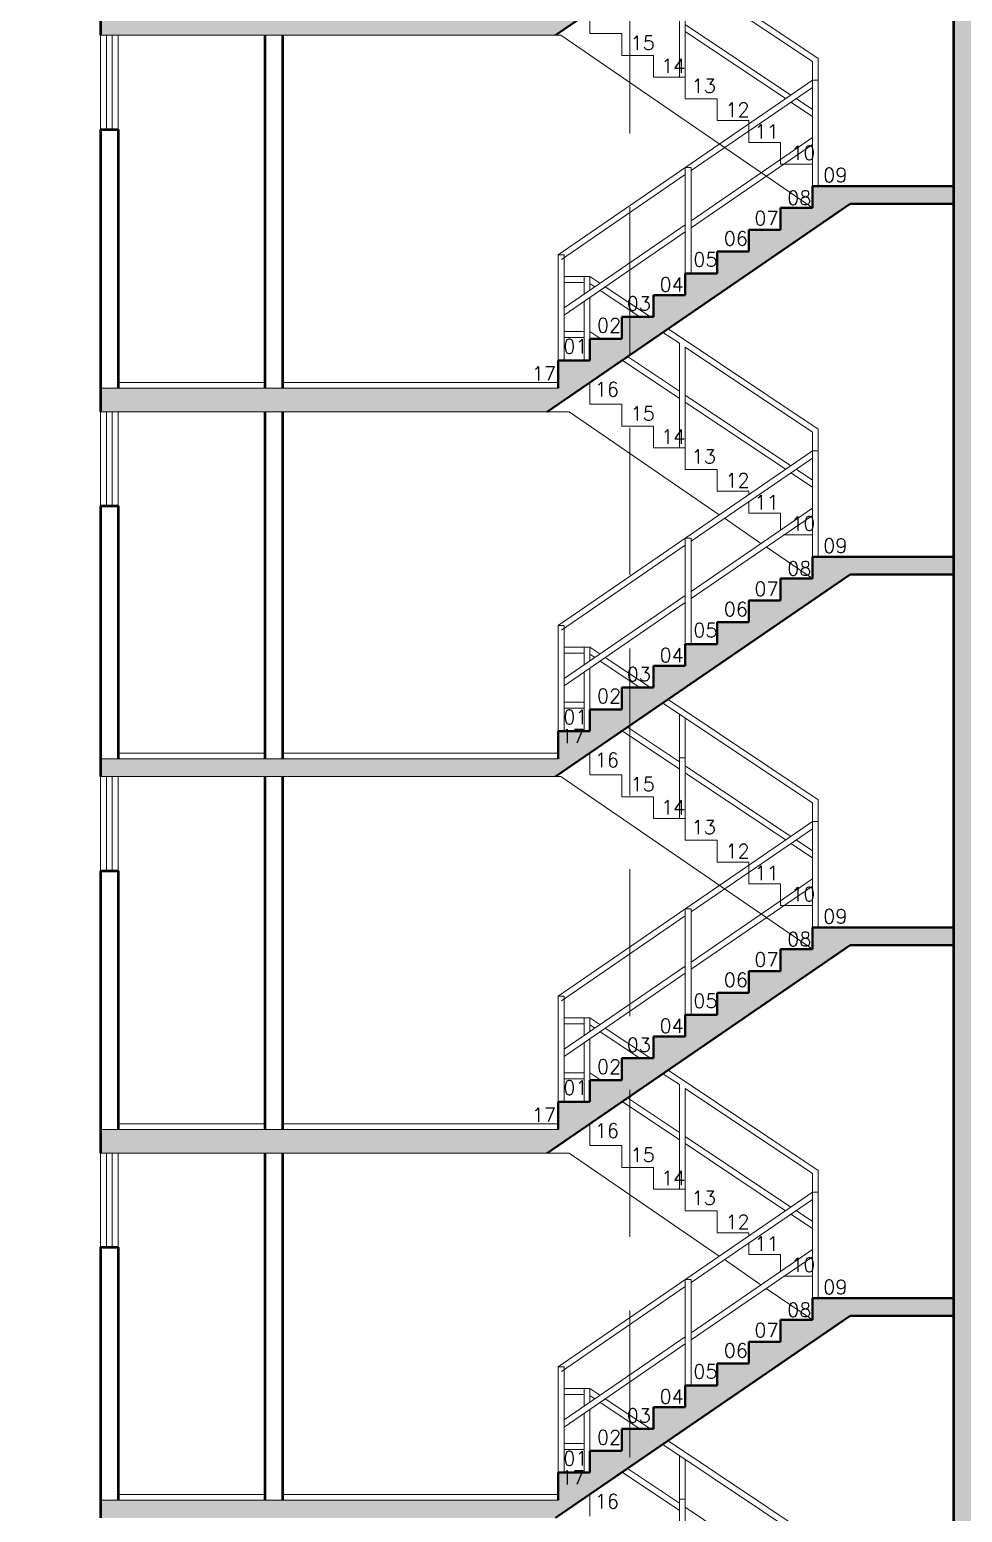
# Model space of a CAD drawing. Header units: millimetres. Extents: x 1135 to 1350, y 205 to 283.
# Drawn here: x 1317.63 to 1325.55, y 241.3 to 253.9 of the extents above; entities that cross this region are included whole.
import ezdxf

# ---------------------------------------------------------------- set-up
doc = ezdxf.new("R2010")
doc.units = ezdxf.units.MM
doc.header["$LTSCALE"] = 10
doc.linetypes.add('DASHED2', pattern=[0.375, 0.25, -0.125])
for name, color, linetype, lineweight in [('HACHT', 90, 'Continuous', 9), ('linha estutura', 252, 'Continuous', 13), ('PAREDES', 50, 'Continuous', 50), ('PAREDES 2', 50, 'Continuous', 50), ('pn 02', 16, 'Continuous', 20), ('pn 04', 130, 'Continuous', 40), ('PN02', 16, 'Continuous', 20), ('texto', 16, 'Continuous', 20)]:
    doc.layers.add(name, color=color, linetype=linetype, lineweight=lineweight)
doc.styles.get("Standard").update_dxf_attribs({"font": 'simplex.shx'})

msp = doc.modelspace()

# ---------------------------------------------------------------- hatches: boundary and pattern name
at = {"layer": 'HACHT'}
for points in [[(1325.729, 272.75), (1325.479, 272.75), (1325.479, 249.319), (1325.729, 249.319)], [(1325.729, 249.319), (1325.479, 249.319), (1325.479, 228.8), (1325.729, 228.8)]]:
    msp.add_hatch(color=256, dxfattribs=at).paths.add_polyline_path(points)
h = msp.add_hatch(color=256, dxfattribs=at)
h.paths.add_polyline_path([(1324.6, 252.418), (1325.479, 252.418), (1325.479, 252.568), (1324.279, 252.568), (1324.279, 252.382), (1324.009, 252.382), (1324.009, 252.197), (1323.739, 252.197), (1323.739, 252.012), (1323.469, 252.012), (1323.469, 251.826), (1323.199, 251.826), (1323.199, 251.641), (1322.929, 251.641), (1322.929, 251.456), (1322.659, 251.456), (1322.659, 251.271), (1322.389, 251.271), (1322.389, 251.085), (1322.119, 251.085), (1322.119, 250.85), (1318.229, 250.85), (1318.229, 250.65), (1322.024, 250.65)])
h.paths.add_polyline_path([(1324.6, 255.568), (1325.479, 255.568), (1325.479, 255.718), (1324.279, 255.718), (1324.279, 255.532), (1324.009, 255.532), (1324.009, 255.347), (1323.739, 255.347), (1323.739, 255.162), (1323.469, 255.162), (1323.469, 254.976), (1323.199, 254.976), (1323.199, 254.791), (1322.929, 254.791), (1322.929, 254.606), (1322.659, 254.606), (1322.659, 254.421), (1322.389, 254.421), (1322.389, 254.235), (1322.119, 254.235), (1322.119, 254), (1318.229, 254), (1318.229, 253.85), (1322.024, 253.85), (1322.097, 253.85)])
h.paths.add_polyline_path([(1324.6, 258.718), (1325.479, 258.718), (1325.479, 258.868), (1324.279, 258.868), (1324.279, 258.682), (1324.009, 258.682), (1324.009, 258.497), (1323.739, 258.497), (1323.739, 258.312), (1323.469, 258.312), (1323.469, 258.126), (1323.199, 258.126), (1323.199, 257.941), (1322.929, 257.941), (1322.929, 257.756), (1322.659, 257.756), (1322.659, 257.571), (1322.389, 257.571), (1322.389, 257.385), (1322.119, 257.385), (1322.119, 257.15), (1318.229, 257.15), (1318.229, 256.95), (1322.024, 256.95)])
h.paths.add_polyline_path([(1324.6, 261.868), (1325.479, 261.868), (1325.479, 262.018), (1324.279, 262.018), (1324.279, 261.832), (1324.009, 261.832), (1324.009, 261.647), (1323.739, 261.647), (1323.739, 261.462), (1323.469, 261.462), (1323.469, 261.276), (1323.199, 261.276), (1323.199, 261.091), (1322.929, 261.091), (1322.929, 260.906), (1322.659, 260.906), (1322.659, 260.721), (1322.389, 260.721), (1322.389, 260.535), (1322.119, 260.535), (1322.119, 260.3), (1318.229, 260.3), (1318.229, 260.15), (1322.024, 260.15), (1322.097, 260.15)])
h.paths.add_polyline_path([(1324.6, 265.018), (1325.479, 265.018), (1325.479, 265.168), (1324.279, 265.168), (1324.279, 264.982), (1324.009, 264.982), (1324.009, 264.797), (1323.739, 264.797), (1323.739, 264.612), (1323.469, 264.612), (1323.469, 264.426), (1323.199, 264.426), (1323.199, 264.241), (1322.929, 264.241), (1322.929, 264.056), (1322.659, 264.056), (1322.659, 263.871), (1322.389, 263.871), (1322.389, 263.685), (1322.119, 263.685), (1322.119, 263.45), (1318.229, 263.45), (1318.229, 263.25), (1322.024, 263.25)])
h.paths.add_polyline_path([(1317.404, 254), (1303.268, 254), (1303.268, 253.85), (1317.404, 253.85)])
h.paths.add_polyline_path([(1317.404, 260.3), (1303.729, 260.3), (1303.729, 260.15), (1317.404, 260.15)])
h.paths.add_polyline_path([(1317.404, 266.6), (1303.729, 266.6), (1303.729, 266.45), (1317.404, 266.45)])
h.paths.add_polyline_path([(1322.108, 254.104), (1322.339, 254.104), (1322.339, 254.284), (1322.108, 254.284)], flags=25)
h.paths.add_polyline_path([(1322.108, 260.404), (1322.339, 260.404), (1322.339, 260.584), (1322.108, 260.584)], flags=25)
h = msp.add_hatch(color=256, dxfattribs=at)
h.paths.add_polyline_path([(1303.987, 238.25), (1303.268, 238.25), (1303.268, 238.1), (1303.671, 238.1, -0.263734), (1303.675, 238.1), (1303.987, 238.1)])
h.paths.add_polyline_path([(1303.987, 244.6), (1303.675, 244.6, -0.263734), (1303.671, 244.6), (1303.268, 244.6), (1303.268, 244.4), (1303.987, 244.4)])
h.paths.add_polyline_path([(1314.729, 241.4), (1303.268, 241.4), (1303.268, 241.25), (1303.478, 241.25), (1314.729, 241.25)])
h.paths.add_polyline_path([(1317.404, 241.4), (1314.729, 241.4), (1314.729, 241.25), (1317.404, 241.25)])
h.paths.add_polyline_path([(1324.6, 242.968), (1325.479, 242.968), (1325.479, 243.118), (1324.279, 243.118), (1324.279, 242.932), (1324.009, 242.932), (1324.009, 242.747), (1323.739, 242.747), (1323.739, 242.562), (1323.469, 242.562), (1323.469, 242.376), (1323.199, 242.376), (1323.199, 242.191), (1322.929, 242.191), (1322.929, 242.006), (1322.659, 242.006), (1322.659, 241.821), (1322.389, 241.821), (1322.389, 241.635), (1322.119, 241.635), (1322.119, 241.4), (1318.229, 241.4), (1318.229, 241.25), (1322.024, 241.25), (1322.097, 241.25)])
h.paths.add_polyline_path([(1324.6, 246.118), (1325.479, 246.118), (1325.479, 246.268), (1324.279, 246.268), (1324.279, 246.082), (1324.009, 246.082), (1324.009, 245.897), (1323.739, 245.897), (1323.739, 245.712), (1323.469, 245.712), (1323.469, 245.526), (1323.199, 245.526), (1323.199, 245.341), (1322.929, 245.341), (1322.929, 245.156), (1322.659, 245.156), (1322.659, 244.971), (1322.389, 244.971), (1322.389, 244.785), (1322.119, 244.785), (1322.119, 244.55), (1318.229, 244.55), (1318.229, 244.35), (1322.024, 244.35)])
h.paths.add_polyline_path([(1317.404, 247.7), (1303.729, 247.7), (1303.729, 247.552), (1303.729, 247.55), (1317.404, 247.55)])
h.paths.add_polyline_path([(1324.6, 249.268), (1325.479, 249.268), (1325.479, 249.418), (1324.279, 249.418), (1324.279, 249.232), (1324.009, 249.232), (1324.009, 249.047), (1323.739, 249.047), (1323.739, 248.862), (1323.469, 248.862), (1323.469, 248.676), (1323.199, 248.676), (1323.199, 248.491), (1322.929, 248.491), (1322.929, 248.306), (1322.659, 248.306), (1322.659, 248.121), (1322.389, 248.121), (1322.389, 247.935), (1322.119, 247.935), (1322.119, 247.7), (1318.229, 247.7), (1318.229, 247.55), (1322.024, 247.55), (1322.097, 247.55)])
h.paths.add_polyline_path([(1322.108, 241.504), (1322.339, 241.504), (1322.339, 241.684), (1322.108, 241.684)], flags=25)
h.paths.add_polyline_path([(1322.108, 247.804), (1322.339, 247.804), (1322.339, 247.984), (1322.108, 247.984)], flags=25)

# ---------------------------------------------------------------- linework, layer by layer
at = {"layer": 'linha estutura', "linetype": 'DASHED2', "ltscale": 0.5}
msp.add_line((1322.729, 280.514), (1322.729, 205.118), dxfattribs=at)
at = {"layer": 'PAREDES'}
for p, q in [((1319.629, 250.85), (1319.629, 253.85)), ((1319.779, 250.85), (1319.779, 253.85)), ((1319.629, 247.7), (1319.629, 250.65)), ((1319.779, 247.7), (1319.779, 250.65)), ((1319.629, 244.55), (1319.629, 247.55)), ((1319.779, 244.55), (1319.779, 247.55)), ((1319.629, 241.4), (1319.629, 244.35)), ((1319.779, 241.4), (1319.779, 244.35))]:
    msp.add_line(p, q, dxfattribs=at)
at = {"layer": 'PAREDES 2'}
for p, q in [((1325.479, 272.75), (1325.479, 224.5)), ((1318.229, 256.15), (1318.229, 253.85)), ((1318.229, 253.05), (1318.229, 250.65)), ((1318.229, 253.05), (1318.379, 253.05)), ((1318.379, 253.05), (1318.379, 250.85)), ((1318.229, 249.85), (1318.229, 247.55)), ((1318.229, 249.85), (1318.379, 249.85)), ((1318.379, 249.85), (1318.379, 247.7)), ((1318.229, 246.75), (1318.229, 244.35)), ((1318.229, 246.75), (1318.379, 246.75)), ((1318.379, 246.75), (1318.379, 244.55)), ((1318.229, 243.55), (1318.229, 241.25)), ((1318.229, 243.55), (1318.379, 243.55)), ((1318.379, 243.55), (1318.379, 241.4))]:
    msp.add_line(p, q, dxfattribs=at)
at = {"layer": 'pn 02'}
for p, q in [((1323.009, 254.475), (1324.279, 253.626)), ((1323.053, 254.506), (1324.329, 253.653)), ((1323.149, 253.494), (1323.149, 254.382)), ((1323.199, 253.494), (1323.199, 254.348)), ((1323.199, 253.941), (1324.095, 253.342)), ((1318.229, 253.05), (1318.229, 253.85)), ((1318.229, 253.85), (1322.024, 253.85)), ((1318.279, 253.05), (1318.279, 253.85)), ((1318.329, 253.05), (1318.329, 253.85)), ((1318.379, 253.05), (1318.379, 253.85)), ((1323.199, 253.881), (1324.051, 253.311)), ((1324.329, 252.753), (1324.329, 253.653)), ((1324.279, 252.753), (1324.279, 253.626)), ((1322.119, 251.985), (1324.279, 253.468)), ((1323.249, 252.7), (1324.279, 253.407)), ((1324.279, 253.468), (1324.329, 253.468)), ((1324.279, 252.568), (1324.279, 253.468)), ((1324.329, 252.568), (1324.329, 253.468)), ((1324.095, 253.281), (1324.279, 253.159)), ((1324.14, 253.312), (1324.279, 253.219)), ((1323.249, 252.274), (1324.279, 252.981)), ((1323.249, 252.214), (1324.279, 252.92)), ((1322.147, 251.944), (1323.199, 252.666)), ((1323.199, 252.726), (1323.249, 252.726)), ((1323.199, 251.826), (1323.199, 252.726)), ((1323.249, 251.826), (1323.249, 252.726)), ((1322.169, 251.533), (1323.199, 252.24)), ((1322.169, 251.472), (1323.199, 252.179)), ((1322.119, 251.985), (1322.169, 251.985)), ((1322.119, 251.085), (1322.119, 251.985)), ((1322.169, 251.085), (1322.169, 251.985)), ((1322.389, 251.8), (1322.169, 251.8)), ((1322.339, 251.75), (1322.169, 251.75)), ((1322.339, 251.65), (1322.339, 251.8)), ((1322.389, 251.8), (1322.474, 251.743)), ((1322.389, 251.684), (1322.389, 251.8)), ((1322.389, 251.74), (1322.43, 251.712)), ((1322.389, 251.085), (1322.389, 251.623)), ((1322.475, 251.682), (1322.813, 251.456)), ((1322.519, 251.713), (1322.903, 251.456)), ((1322.339, 251.085), (1322.339, 251.589)), ((1322.339, 251.332), (1322.169, 251.332)), ((1322.339, 251.282), (1322.169, 251.282)), ((1322.389, 251.332), (1322.481, 251.271)), ((1322.389, 251.272), (1322.391, 251.271)), ((1322.389, 251.272), (1322.391, 251.271)), ((1323.009, 251.325), (1323.149, 251.232)), ((1323.053, 251.356), (1324.329, 250.503)), ((1322.708, 251.119), (1323.149, 250.824)), ((1323.149, 250.344), (1323.149, 251.232)), ((1323.199, 250.344), (1323.199, 251.198)), ((1323.199, 251.198), (1324.279, 250.476)), ((1322.663, 251.089), (1323.149, 250.764)), ((1318.379, 250.9), (1319.629, 250.9)), ((1319.779, 250.9), (1322.119, 250.9)), ((1318.229, 250.85), (1322.119, 250.85)), ((1323.199, 250.791), (1324.095, 250.192)), ((1318.229, 249.85), (1318.229, 250.65)), ((1318.229, 250.65), (1322.024, 250.65)), ((1318.279, 249.85), (1318.279, 250.65)), ((1318.329, 249.85), (1318.329, 250.65)), ((1318.379, 249.85), (1318.379, 250.65)), ((1323.199, 250.731), (1324.051, 250.161)), ((1324.329, 249.603), (1324.329, 250.503)), ((1324.279, 249.603), (1324.279, 250.476)), ((1322.119, 248.835), (1324.279, 250.318)), ((1323.249, 249.55), (1324.279, 250.257)), ((1324.279, 250.318), (1324.329, 250.318)), ((1324.279, 249.418), (1324.279, 250.318)), ((1324.329, 249.418), (1324.329, 250.318)), ((1324.095, 250.131), (1324.279, 250.009)), ((1324.14, 250.162), (1324.279, 250.069)), ((1323.249, 249.124), (1324.279, 249.831)), ((1323.249, 249.064), (1324.279, 249.77)), ((1322.147, 248.794), (1323.199, 249.516)), ((1323.199, 249.576), (1323.249, 249.576)), ((1323.199, 248.676), (1323.199, 249.576)), ((1323.249, 248.676), (1323.249, 249.576)), ((1322.169, 248.383), (1323.199, 249.09)), ((1322.169, 248.322), (1323.199, 249.029)), ((1322.119, 248.835), (1322.169, 248.835)), ((1322.119, 247.935), (1322.119, 248.835)), ((1322.169, 247.935), (1322.169, 248.835)), ((1322.389, 248.65), (1322.169, 248.65)), ((1322.339, 248.6), (1322.169, 248.6)), ((1322.339, 248.5), (1322.339, 248.65)), ((1322.389, 248.65), (1322.474, 248.593)), ((1322.389, 248.534), (1322.389, 248.65)), ((1322.389, 248.59), (1322.43, 248.562)), ((1322.389, 247.935), (1322.389, 248.473)), ((1322.475, 248.532), (1322.813, 248.306)), ((1322.519, 248.563), (1322.903, 248.306)), ((1322.339, 247.935), (1322.339, 248.439)), ((1322.339, 248.182), (1322.169, 248.182)), ((1322.339, 248.132), (1322.169, 248.132)), ((1322.389, 248.122), (1322.391, 248.121)), ((1323.009, 248.175), (1324.279, 247.326)), ((1323.053, 248.206), (1324.329, 247.353)), ((1322.708, 247.969), (1323.149, 247.674)), ((1323.149, 247.194), (1323.149, 248.082)), ((1323.199, 247.194), (1323.199, 248.048)), ((1322.663, 247.939), (1323.149, 247.614)), ((1318.379, 247.75), (1319.629, 247.75)), ((1319.779, 247.75), (1322.119, 247.75)), ((1318.229, 247.7), (1322.119, 247.7)), ((1323.149, 247.71), (1323.199, 247.71)), ((1323.199, 247.641), (1324.095, 247.042)), ((1318.229, 246.75), (1318.229, 247.55)), ((1318.229, 247.55), (1322.024, 247.55)), ((1318.279, 246.75), (1318.279, 247.55)), ((1318.329, 246.75), (1318.329, 247.55)), ((1318.379, 246.75), (1318.379, 247.55)), ((1323.199, 247.581), (1324.051, 247.011)), ((1324.329, 246.453), (1324.329, 247.353)), ((1324.279, 246.453), (1324.279, 247.326)), ((1322.119, 245.685), (1324.279, 247.168)), ((1323.249, 246.4), (1324.279, 247.107)), ((1324.279, 247.168), (1324.329, 247.168)), ((1324.279, 246.268), (1324.279, 247.168)), ((1324.329, 246.268), (1324.329, 247.168)), ((1324.095, 246.981), (1324.279, 246.859)), ((1324.14, 247.012), (1324.279, 246.919)), ((1323.249, 245.974), (1324.279, 246.681)), ((1323.249, 245.914), (1324.279, 246.62)), ((1322.147, 245.644), (1323.199, 246.366)), ((1323.199, 246.426), (1323.249, 246.426)), ((1323.199, 245.526), (1323.199, 246.426)), ((1323.249, 245.526), (1323.249, 246.426)), ((1322.169, 245.233), (1323.199, 245.94)), ((1322.169, 245.172), (1323.199, 245.879)), ((1322.119, 245.685), (1322.169, 245.685)), ((1322.119, 244.785), (1322.119, 245.685)), ((1322.169, 244.785), (1322.169, 245.685)), ((1322.389, 245.5), (1322.169, 245.5)), ((1322.339, 245.45), (1322.169, 245.45)), ((1322.339, 245.35), (1322.339, 245.5)), ((1322.389, 245.5), (1322.474, 245.443)), ((1322.389, 245.384), (1322.389, 245.5)), ((1322.389, 245.44), (1322.43, 245.412)), ((1322.389, 244.785), (1322.389, 245.323)), ((1322.475, 245.382), (1322.813, 245.156)), ((1322.519, 245.413), (1322.903, 245.156)), ((1322.339, 244.785), (1322.339, 245.289)), ((1322.339, 245.032), (1322.169, 245.032)), ((1322.339, 244.982), (1322.169, 244.982)), ((1322.389, 245.032), (1322.481, 244.971)), ((1322.389, 244.972), (1322.391, 244.971)), ((1322.389, 244.972), (1322.391, 244.971)), ((1323.009, 245.025), (1323.149, 244.932)), ((1323.053, 245.056), (1324.329, 244.203)), ((1322.708, 244.819), (1323.149, 244.524)), ((1323.149, 244.044), (1323.149, 244.932)), ((1323.199, 244.044), (1323.199, 244.898)), ((1323.199, 244.898), (1324.279, 244.176)), ((1322.663, 244.789), (1323.149, 244.464)), ((1318.379, 244.6), (1319.629, 244.6)), ((1319.779, 244.6), (1322.119, 244.6)), ((1318.229, 244.55), (1322.119, 244.55)), ((1323.199, 244.491), (1324.095, 243.892)), ((1318.229, 243.55), (1318.229, 244.35)), ((1318.229, 244.35), (1322.024, 244.35)), ((1318.279, 243.55), (1318.279, 244.35)), ((1318.329, 243.55), (1318.329, 244.35)), ((1318.379, 243.55), (1318.379, 244.35)), ((1323.199, 244.431), (1324.051, 243.861)), ((1324.329, 243.303), (1324.329, 244.203)), ((1324.279, 243.303), (1324.279, 244.176)), ((1322.119, 242.535), (1324.279, 244.018)), ((1323.249, 243.25), (1324.279, 243.957)), ((1324.279, 244.018), (1324.329, 244.018)), ((1324.279, 243.118), (1324.279, 244.018)), ((1324.329, 243.118), (1324.329, 244.018)), ((1324.095, 243.831), (1324.279, 243.709)), ((1324.14, 243.862), (1324.279, 243.769)), ((1323.249, 242.824), (1324.279, 243.531)), ((1323.249, 242.764), (1324.279, 243.47)), ((1322.147, 242.494), (1323.199, 243.216)), ((1323.199, 243.276), (1323.249, 243.276)), ((1323.199, 242.376), (1323.199, 243.276)), ((1323.249, 242.376), (1323.249, 243.276)), ((1322.169, 242.083), (1323.199, 242.79)), ((1322.169, 242.022), (1323.199, 242.729)), ((1322.119, 242.535), (1322.169, 242.535)), ((1322.119, 241.635), (1322.119, 242.535)), ((1322.169, 241.635), (1322.169, 242.535)), ((1322.389, 242.35), (1322.169, 242.35)), ((1322.339, 242.3), (1322.169, 242.3)), ((1322.339, 242.2), (1322.339, 242.35)), ((1322.389, 242.35), (1322.474, 242.293)), ((1322.389, 242.234), (1322.389, 242.35)), ((1322.389, 242.29), (1322.43, 242.262)), ((1322.389, 241.635), (1322.389, 242.173)), ((1322.475, 242.232), (1322.813, 242.006)), ((1322.519, 242.263), (1322.903, 242.006)), ((1322.339, 241.635), (1322.339, 242.139)), ((1322.339, 241.882), (1322.169, 241.882)), ((1322.339, 241.832), (1322.169, 241.832)), ((1322.389, 241.822), (1322.391, 241.821)), ((1323.009, 241.875), (1324.279, 241.026)), ((1323.053, 241.906), (1324.329, 241.053)), ((1322.708, 241.669), (1323.149, 241.374)), ((1323.149, 240.894), (1323.149, 241.782)), ((1323.199, 240.894), (1323.199, 241.748)), ((1322.663, 241.639), (1323.149, 241.314)), ((1318.379, 241.45), (1319.629, 241.45)), ((1319.779, 241.45), (1322.119, 241.45)), ((1318.229, 241.4), (1322.119, 241.4)), ((1323.149, 241.41), (1323.199, 241.41)), ((1323.199, 241.341), (1324.095, 240.742))]:
    msp.add_line(p, q, dxfattribs=at)
at = {"layer": 'pn 04'}
for p, q in [((1322.097, 253.85), (1324.6, 255.568)), ((1324.279, 252.568), (1325.479, 252.568)), ((1324.279, 252.568), (1324.279, 252.382)), ((1322.024, 250.65), (1324.6, 252.418)), ((1324.009, 252.382), (1324.009, 252.197)), ((1324.009, 252.382), (1324.279, 252.382)), ((1324.6, 252.418), (1325.479, 252.418)), ((1323.739, 252.197), (1323.739, 252.012)), ((1323.739, 252.197), (1324.009, 252.197)), ((1323.469, 252.012), (1323.469, 251.826)), ((1323.469, 252.012), (1323.739, 252.012)), ((1323.199, 251.826), (1323.199, 251.641)), ((1323.199, 251.826), (1323.469, 251.826)), ((1322.929, 251.641), (1322.929, 251.456)), ((1322.929, 251.641), (1323.199, 251.641)), ((1322.659, 251.456), (1322.659, 251.271)), ((1322.659, 251.456), (1322.929, 251.456)), ((1322.389, 251.271), (1322.389, 251.085)), ((1322.389, 251.271), (1322.659, 251.271)), ((1322.119, 251.085), (1322.119, 250.85)), ((1322.119, 251.085), (1322.389, 251.085)), ((1324.279, 249.418), (1325.479, 249.418)), ((1324.279, 249.418), (1324.279, 249.232)), ((1322.097, 247.55), (1324.6, 249.268)), ((1324.009, 249.232), (1324.009, 249.047)), ((1324.009, 249.232), (1324.279, 249.232)), ((1324.6, 249.268), (1325.479, 249.268)), ((1323.739, 249.047), (1323.739, 248.862)), ((1323.739, 249.047), (1324.009, 249.047)), ((1323.469, 248.862), (1323.469, 248.676)), ((1323.469, 248.862), (1323.739, 248.862)), ((1323.199, 248.676), (1323.199, 248.491)), ((1323.199, 248.676), (1323.469, 248.676)), ((1322.929, 248.491), (1322.929, 248.306)), ((1322.929, 248.491), (1323.199, 248.491)), ((1322.659, 248.306), (1322.659, 248.121)), ((1322.659, 248.306), (1322.929, 248.306)), ((1322.389, 248.121), (1322.389, 247.935)), ((1322.389, 248.121), (1322.659, 248.121)), ((1322.119, 247.935), (1322.119, 247.7)), ((1322.119, 247.935), (1322.389, 247.935)), ((1324.279, 246.268), (1325.479, 246.268)), ((1324.279, 246.268), (1324.279, 246.082)), ((1322.024, 244.35), (1324.6, 246.118)), ((1324.009, 246.082), (1324.009, 245.897)), ((1324.009, 246.082), (1324.279, 246.082)), ((1324.6, 246.118), (1325.479, 246.118)), ((1323.739, 245.897), (1323.739, 245.712)), ((1323.739, 245.897), (1324.009, 245.897)), ((1323.469, 245.712), (1323.469, 245.526)), ((1323.469, 245.712), (1323.739, 245.712)), ((1323.199, 245.526), (1323.199, 245.341)), ((1323.199, 245.526), (1323.469, 245.526)), ((1322.929, 245.341), (1322.929, 245.156)), ((1322.929, 245.341), (1323.199, 245.341)), ((1322.659, 245.156), (1322.659, 244.971)), ((1322.659, 245.156), (1322.929, 245.156)), ((1322.389, 244.971), (1322.389, 244.785)), ((1322.389, 244.971), (1322.659, 244.971)), ((1322.119, 244.785), (1322.119, 244.55)), ((1322.119, 244.785), (1322.389, 244.785)), ((1324.279, 243.118), (1325.479, 243.118)), ((1324.279, 243.118), (1324.279, 242.932)), ((1322.097, 241.25), (1324.6, 242.968)), ((1324.009, 242.932), (1324.009, 242.747)), ((1324.009, 242.932), (1324.279, 242.932)), ((1324.6, 242.968), (1325.479, 242.968)), ((1323.739, 242.747), (1323.739, 242.562)), ((1323.739, 242.747), (1324.009, 242.747)), ((1323.469, 242.562), (1323.469, 242.376)), ((1323.469, 242.562), (1323.739, 242.562)), ((1323.199, 242.376), (1323.199, 242.191)), ((1323.199, 242.376), (1323.469, 242.376)), ((1322.929, 242.191), (1322.929, 242.006)), ((1322.929, 242.191), (1323.199, 242.191)), ((1322.659, 242.006), (1322.659, 241.821)), ((1322.659, 242.006), (1322.929, 242.006)), ((1322.389, 241.821), (1322.389, 241.635)), ((1322.389, 241.821), (1322.659, 241.821)), ((1322.119, 241.635), (1322.119, 241.4)), ((1322.119, 241.635), (1322.389, 241.635))]:
    msp.add_line(p, q, dxfattribs=at)
at = {"layer": 'PN02'}
for p, q in [((1322.389, 254.05), (1322.389, 253.865)), ((1322.389, 254.05), (1322.389, 253.865)), ((1322.14, 253.85), (1322.024, 253.85)), ((1322.14, 253.85), (1322.024, 253.85)), ((1324.279, 252.382), (1322.14, 253.85)), ((1322.389, 253.865), (1322.659, 253.865)), ((1322.389, 253.865), (1322.659, 253.865)), ((1322.659, 253.865), (1322.659, 253.679)), ((1322.659, 253.679), (1322.929, 253.679)), ((1322.929, 253.679), (1322.929, 253.494)), ((1322.929, 253.494), (1323.199, 253.494)), ((1323.199, 253.494), (1323.199, 253.309)), ((1323.199, 253.309), (1323.469, 253.309)), ((1323.469, 253.309), (1323.469, 253.124)), ((1323.469, 253.124), (1323.739, 253.124)), ((1323.739, 253.124), (1323.739, 252.938)), ((1323.739, 252.938), (1324.009, 252.938)), ((1324.009, 252.938), (1324.009, 252.753)), ((1324.009, 252.753), (1324.279, 252.753)), ((1324.279, 252.753), (1324.279, 252.568)), ((1322.389, 250.9), (1322.389, 250.715)), ((1322.213, 250.65), (1322.024, 250.65)), ((1323.488, 249.775), (1322.213, 250.65)), ((1322.389, 250.715), (1322.659, 250.715)), ((1322.659, 250.715), (1322.659, 250.529)), ((1322.659, 250.529), (1322.929, 250.529)), ((1322.929, 250.529), (1322.929, 250.344)), ((1322.929, 250.344), (1323.199, 250.344)), ((1323.199, 250.344), (1323.199, 250.159)), ((1323.199, 250.159), (1323.469, 250.159)), ((1323.469, 250.159), (1323.469, 249.974)), ((1323.469, 249.974), (1323.739, 249.974)), ((1323.739, 249.974), (1323.739, 249.947)), ((1323.739, 249.886), (1323.739, 249.788)), ((1323.842, 249.532), (1323.532, 249.745)), ((1323.739, 249.788), (1324.009, 249.788)), ((1324.009, 249.788), (1324.009, 249.646)), ((1324.279, 249.232), (1323.887, 249.501)), ((1324.035, 249.603), (1324.279, 249.603)), ((1324.279, 249.603), (1324.279, 249.418)), ((1322.389, 247.75), (1322.389, 247.565)), ((1322.389, 247.75), (1322.389, 247.565)), ((1322.14, 247.55), (1322.024, 247.55)), ((1322.14, 247.55), (1322.024, 247.55)), ((1324.279, 246.082), (1322.14, 247.55)), ((1322.389, 247.565), (1322.659, 247.565)), ((1322.389, 247.565), (1322.659, 247.565)), ((1322.659, 247.565), (1322.659, 247.379)), ((1322.659, 247.379), (1322.929, 247.379)), ((1322.929, 247.379), (1322.929, 247.194)), ((1322.929, 247.194), (1323.199, 247.194)), ((1323.199, 247.194), (1323.199, 247.009)), ((1323.199, 247.009), (1323.469, 247.009)), ((1323.469, 247.009), (1323.469, 246.824)), ((1323.469, 246.824), (1323.739, 246.824)), ((1323.739, 246.824), (1323.739, 246.638)), ((1323.739, 246.638), (1324.009, 246.638)), ((1324.009, 246.638), (1324.009, 246.453)), ((1324.009, 246.453), (1324.279, 246.453)), ((1324.279, 246.453), (1324.279, 246.268)), ((1322.389, 244.6), (1322.389, 244.415)), ((1322.213, 244.35), (1322.024, 244.35)), ((1323.488, 243.475), (1322.213, 244.35)), ((1322.389, 244.415), (1322.659, 244.415)), ((1322.659, 244.415), (1322.659, 244.229)), ((1322.659, 244.229), (1322.929, 244.229)), ((1322.929, 244.229), (1322.929, 244.044)), ((1322.929, 244.044), (1323.199, 244.044)), ((1323.199, 244.044), (1323.199, 243.859)), ((1323.199, 243.859), (1323.469, 243.859)), ((1323.469, 243.859), (1323.469, 243.674)), ((1323.469, 243.674), (1323.739, 243.674)), ((1323.739, 243.674), (1323.739, 243.647)), ((1323.739, 243.586), (1323.739, 243.488)), ((1323.842, 243.232), (1323.532, 243.445)), ((1323.739, 243.488), (1324.009, 243.488)), ((1324.009, 243.488), (1324.009, 243.346)), ((1324.279, 242.932), (1323.887, 243.201)), ((1324.035, 243.303), (1324.279, 243.303)), ((1324.279, 243.303), (1324.279, 243.118)), ((1322.389, 241.45), (1322.389, 241.265)), ((1322.389, 241.45), (1322.389, 241.265))]:
    msp.add_line(p, q, dxfattribs=at)

# ---------------------------------------------------------------- texts
for s, p in [('14', (1322.993, 253.529)), ('11', (1323.788, 252.971)), ('10', (1324.099, 252.791)), ('14', (1322.993, 247.229)), ('11', (1323.788, 246.671)), ('10', (1324.099, 246.491))]:
    msp.add_text(s, height=0.12, dxfattribs=at).set_placement(p)
at = {"layer": 'texto'}
for s, p in [('15', (1322.734, 253.726)), ('13', (1323.253, 253.36)), ('12', (1323.54, 253.157)), ('09', (1324.371, 252.602)), ('08', (1324.065, 252.409)), ('07', (1323.786, 252.236)), ('06', (1323.526, 252.063)), ('05', (1323.267, 251.884)), ('04', (1322.98, 251.671)), ('03', (1322.701, 251.511)), ('02', (1322.448, 251.325)), ('01', (1322.162, 251.146)), ('17', (1321.895, 250.916)), ('16', (1322.43, 250.781)), ('15', (1322.734, 250.576)), ('14', (1322.993, 250.379)), ('13', (1323.253, 250.21)), ('12', (1323.54, 250.007)), ('11', (1323.788, 249.821)), ('10', (1324.099, 249.641)), ('09', (1324.371, 249.452)), ('08', (1324.065, 249.259)), ('07', (1323.786, 249.086)), ('06', (1323.526, 248.913)), ('05', (1323.267, 248.734)), ('04', (1322.98, 248.521)), ('03', (1322.701, 248.361)), ('02', (1322.448, 248.175)), ('01', (1322.162, 247.996)), ('17', (1322.138, 247.834)), ('16', (1322.43, 247.631)), ('16', (1322.43, 247.631)), ('15', (1322.734, 247.426)), ('13', (1323.253, 247.06)), ('12', (1323.54, 246.857)), ('09', (1324.371, 246.302)), ('08', (1324.065, 246.109)), ('07', (1323.786, 245.936)), ('06', (1323.526, 245.763)), ('05', (1323.267, 245.584)), ('04', (1322.98, 245.371)), ('03', (1322.701, 245.211)), ('02', (1322.448, 245.025)), ('01', (1322.162, 244.846)), ('17', (1321.895, 244.616)), ('16', (1322.43, 244.481)), ('15', (1322.734, 244.276)), ('14', (1322.993, 244.079)), ('13', (1323.253, 243.91)), ('12', (1323.54, 243.707)), ('11', (1323.788, 243.521)), ('10', (1324.099, 243.341)), ('09', (1324.371, 243.152)), ('08', (1324.065, 242.959)), ('07', (1323.786, 242.786)), ('06', (1323.526, 242.613)), ('05', (1323.267, 242.434)), ('04', (1322.98, 242.221)), ('03', (1322.701, 242.061)), ('02', (1322.448, 241.875)), ('01', (1322.162, 241.696)), ('17', (1322.138, 241.534)), ('16', (1322.43, 241.331)), ('16', (1322.43, 241.331))]:
    msp.add_text(s, height=0.12, dxfattribs=at).set_placement(p)

doc.saveas('drawing.dxf')
